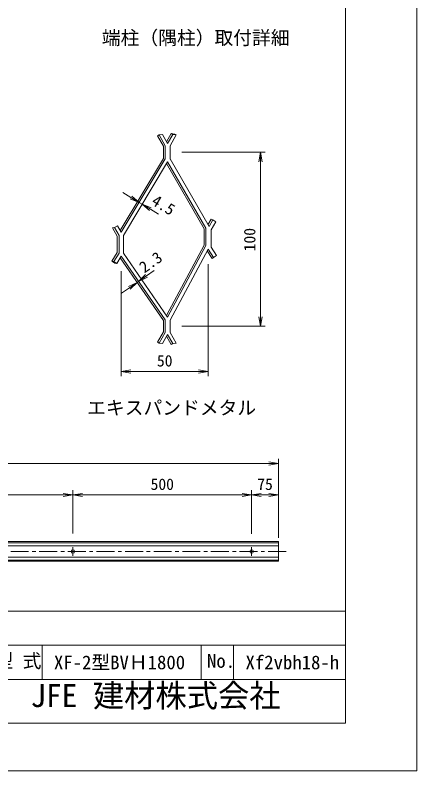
# Model space of a CAD drawing. Units: millimetres, scale not verified. Extents: x -4200 to 4200, y -2970 to 2970.
# Drawn here: x 2515 to 4200, y -2970 to 199 of the extents above; entities that cross this region are included whole.
import ezdxf
from ezdxf.enums import TextEntityAlignment as Align

# ---------------------------------------------------------------- set-up
doc = ezdxf.new("R2010")
doc.units = ezdxf.units.MM
doc.header["$LTSCALE"] = 15
doc.linetypes.add('CHAIN1', pattern=[8, 5, -1, 1, -1])
doc.layers.add('0-0_D-TTL-TXT', color=7, linetype='Continuous')
for name, color, linetype, lineweight in [('0-2_WAKU', 7, 'Continuous', 9), ('0-4_D-BMK', 2, 'CHAIN1', 9), ('0-5_D-STR-DIM', 7, 'Continuous', 9), ('0-8_0', 7, 'Continuous', 9), ('0-B_D-STR3', 3, 'Continuous', 9), ('0-C_D-STR2', 7, 'Continuous', 9), ('0-D_D-TTL', 2, 'Continuous', 9)]:
    doc.layers.add(name, color=color, linetype=linetype, lineweight=lineweight)
doc.styles.add('ＭＳ ゴシック', font='')
doc.styles.get('ＭＳ ゴシック').set_extended_font_data('MS Gothic')

# ---------------------------------------------------------------- blocks, each defined once
blk = doc.blocks.new('_Open')
at = {"layer": '0-8_0'}
blk.add_line((-15, 2.5), (0, 0), dxfattribs=at)
blk.add_lwpolyline([(-15, -2.5), (0, 0), (-15, 0)], dxfattribs=at)

msp = doc.modelspace()

# ---------------------------------------------------------------- linework, layer by layer
at = {"layer": '0-2_WAKU'}
for p, q in [((2385.4, -2299.91), (3899.85, -2299.91)), ((2385.4, -2443.16), (3899.85, -2443.16)), ((2627.57, -2586.41), (2627.57, -2443.16)), ((3295.03, -2586.41), (3295.03, -2443.16)), ((3431.12, -2586.41), (3431.12, -2443.16)), ((2385.4, -2586.41), (3899.85, -2586.41))]:
    msp.add_line(p, q, dxfattribs=at)
at = {"layer": '0-4_D-BMK'}
for p, q in [((3651.15, -2049.93), (873.93, -2049.93)), ((2756.62, -2031.93), (2756.62, -2067.93)), ((3506.62, -2031.93), (3506.62, -2067.93))]:
    msp.add_line(p, q, dxfattribs=at)
at = {"layer": '0-5_D-STR-DIM'}
for p, q in [((3214.36, -376.03), (3563.57, -376.03)), ((3543.57, -416.03), (3543.57, -1065.46)), ((3000.58, -565.63), (2966.3, -545.03)), ((3034.87, -586.23), (3047.6, -593.87)), ((3081.89, -614.47), (3116.18, -635.07)), ((3324.26, -845.79), (3324.26, -1315.51)), ((2959.75, -875.15), (2959.75, -1315.51)), ((3065.57, -894.54), (3098.44, -871.75)), ((3026.6, -921.56), (3032.7, -917.33)), ((2993.72, -944.36), (2960.85, -967.15)), ((3214.36, -1105.46), (3563.57, -1105.46)), ((2999.75, -1295.51), (3284.26, -1295.51)), ((3619.12, -1988.68), (3619.12, -1661.12)), ((1109.12, -1681.12), (3579.12, -1681.12)), ((2756.62, -1974.29), (2756.62, -1793.12)), ((2756.62, -1974.29), (2756.62, -1793.12)), ((3506.62, -1975.44), (3506.62, -1793.12)), ((3506.62, -1975.44), (3506.62, -1793.12)), ((3619.12, -1993.18), (3619.12, -1793.12)), ((1896.62, -1813.12), (2716.62, -1813.12)), ((2796.62, -1813.12), (3466.62, -1813.12)), ((3546.62, -1813.12), (3579.12, -1813.12))]:
    msp.add_line(p, q, dxfattribs=at)
at = {"layer": '0-B_D-STR3'}
for p, q in [((3619.12, -2008.68), (1069.12, -2008.68)), ((3619.12, -2013.18), (1069.12, -2013.18)), ((3619.12, -2026.68), (1069.12, -2026.68)), ((3619.12, -2008.68), (3619.12, -2091.18)), ((3619.12, -2073.18), (1069.12, -2073.18)), ((3619.12, -2086.68), (1069.12, -2086.68)), ((3619.12, -2091.18), (1069.12, -2091.18))]:
    msp.add_line(p, q, dxfattribs=at)
for centre in [(2756.62, -2049.93), (3506.62, -2049.93)]:
    msp.add_circle(centre, 7.5, dxfattribs=at)
at = {"layer": '0-C_D-STR2'}
for p, q in [((3118.28, -303.12), (3111.85, -306.84)), ((3137.07, -350.49), (3111.85, -306.84)), ((3132.61, -301.53), (3118.28, -303.12)), ((3132.61, -301.53), (3118.28, -303.12)), ((3144.5, -348.5), (3118.28, -303.12)), ((3144.5, -348.5), (3118.28, -303.12)), ((3132.61, -301.53), (3154.43, -339.72)), ((3132.61, -301.53), (3154.43, -339.72)), ((3176.24, -301.53), (3154.43, -339.72)), ((3176.24, -301.53), (3154.43, -339.72)), ((3164.36, -348.5), (3190.58, -303.12)), ((3164.36, -348.5), (3190.58, -303.12)), ((3169.8, -297.85), (3184.14, -299.44)), ((3176.24, -301.53), (3190.58, -303.12)), ((3176.24, -301.53), (3190.58, -303.12)), ((3190.58, -303.12), (3184.14, -299.44)), ((3144.5, -404.33), (3144.5, -348.5)), ((3144.5, -403.76), (3144.5, -348.5)), ((3164.36, -403.56), (3164.36, -348.5)), ((3164.36, -404.33), (3164.36, -348.5)), ((3137.07, -401.7), (3137.07, -350.49)), ((3137.07, -401.7), (2955.4, -704.1)), ((3144.5, -403.76), (2959.66, -711.42)), ((3164.36, -403.56), (3327.99, -686.97)), ((3154.43, -416.06), (2968.51, -725.52)), ((3150.06, -423.33), (3307.7, -696.39)), ((3154.43, -416.06), (3315.13, -694.4)), ((3323.62, -679.71), (3337.47, -655.93)), ((3343.89, -659.67), (3337.47, -655.93)), ((2930.93, -691.58), (2922.86, -692.47)), ((2943.27, -727.53), (2922.86, -692.47)), ((2943.76, -684.11), (2930.93, -691.58)), ((2950.69, -725.52), (2930.93, -691.58)), ((2959.66, -711.42), (2943.76, -684.11)), ((3307.7, -696.39), (3307.7, -765.7)), ((3315.13, -694.4), (3315.13, -767.57)), ((3336.95, -701.08), (3356.72, -667.14)), ((2943.27, -727.53), (2943.27, -796.54)), ((2950.69, -725.52), (2950.69, -798.7)), ((2968.51, -725.52), (2968.51, -798.7)), ((3336.95, -701.08), (3336.95, -774.25)), ((3307.7, -765.7), (3149.68, -1060)), ((3315.13, -767.57), (3154.43, -1066.85)), ((3324.26, -781.95), (3164.36, -1079.74)), ((3320.23, -789.45), (3340.47, -821.27)), ((3336.95, -774.25), (3359.26, -809.32)), ((2943.27, -796.54), (2920.22, -832.77)), ((2950.69, -798.7), (2928.39, -833.77)), ((2959.75, -812.12), (2940.91, -841.73)), ((2955.43, -818.92), (3137.07, -1080.91)), ((2959.75, -812.12), (3144.5, -1078.59)), ((2968.51, -798.7), (3154.43, -1066.85)), ((3340.47, -821.27), (3346.73, -817.29)), ((2932.75, -840.74), (2920.22, -832.77)), ((2940.91, -841.73), (2932.75, -840.74)), ((3137.07, -1080.91), (3137.07, -1129.19)), ((3144.5, -1078.59), (3144.5, -1131.18)), ((3164.36, -1079.74), (3164.36, -1131.18)), ((3137.07, -1129.19), (3111.85, -1172.84)), ((3144.5, -1131.18), (3118.28, -1176.55)), ((3132.61, -1178.15), (3154.43, -1139.96)), ((3176.24, -1178.15), (3154.43, -1139.96)), ((3164.36, -1131.18), (3190.58, -1176.55)), ((3118.28, -1176.55), (3111.85, -1172.84)), ((3132.61, -1178.15), (3118.28, -1176.55)), ((3176.24, -1178.15), (3190.58, -1176.55))]:
    msp.add_line(p, q, dxfattribs=at)
for points in [[(3176.24, -301.53), (3169.8, -297.85), (3150.15, -332.24)], [(3327.99, -686.97), (3343.89, -659.67), (3356.72, -667.14)], [(3324.26, -781.95), (3346.73, -817.29), (3359.26, -809.32)], [(2940.91, -841.73), (2928.39, -833.77), (2920.22, -832.77)], [(3176.24, -1178.15), (3169.8, -1181.83), (3150.15, -1147.44)]]:
    msp.add_lwpolyline(points, dxfattribs=at)
at = {"layer": '0-D_D-TTL', "color": 7}
msp.add_lwpolyline([(-4200.15, -2969.98), (4199.85, -2969.98), (4199.85, 2970.02), (-4200.15, 2970.02)], close=True, dxfattribs=at)
at = {"layer": '0-D_D-TTL'}
msp.add_lwpolyline([(-3900.15, 2770.02), (3899.85, 2770.02), (3899.85, -2769.98), (-3900.15, -2769.98)], close=True, dxfattribs=at)

# ---------------------------------------------------------------- block references
at = {"layer": '0-5_D-STR-DIM', "xscale": 2.666667, "yscale": 2.666667}
for p, rotation in [((3543.57, -376.03), 90), ((3034.87, -586.23), 329.00363), ((3047.6, -593.87), 149.00363), ((3026.6, -921.56), 34.73502), ((3032.7, -917.33), 214.73502), ((3543.57, -1105.46), 270), ((2959.75, -1295.51), 180), ((2756.62, -1813.12), 180), ((3506.62, -1813.12), 180)]:
    msp.add_blockref('_Open', p, dxfattribs=dict(at, rotation=rotation))
for p in [(3324.26, -1295.51), (3619.12, -1681.12), (2756.62, -1813.12), (3506.62, -1813.12), (3619.12, -1813.12)]:
    msp.add_blockref('_Open', p, dxfattribs=at)

# ---------------------------------------------------------------- texts
at = {"layer": '0-0_D-TTL-TXT', "style": 'ＭＳ ゴシック'}
for s, height, p in [('端柱（隅柱）取付詳細', 57.73, (2878.36, 57.86)), ('エキスパンドメタル', 57.73, (2816.78, -1493.44)), ('型 式', 57.73, (2428.15, -2555)), ('XF-2型BVＨ1800', 57.73, (2677.43, -2561.2)), ('No.', 57.73, (3319.39, -2555)), ('Xf2vbh18-h', 57.73, (3480.98, -2561.2)), ('JFE 建材株式会社', 96.22, (2578.8, -2731.18))]:
    msp.add_text(s, height=height, dxfattribs=at).set_placement(p, align=Align.BOTTOM_LEFT)
at = {"layer": '0-5_D-STR-DIM', "style": 'ＭＳ ゴシック'}
for s, rotation, p in [('4.5', 329.004, (3075.13, -605.1)), ('100', 90, (3536.82, -791.4)), ('2.3', 34.735, (3064.81, -896.31))]:
    msp.add_text(s, height=48.06, rotation=rotation, dxfattribs=at).set_placement(p, align=Align.BOTTOM_LEFT)
for s, p in [('50', (3109.38, -1288.76)), ('500', (3082.74, -1806.37)), ('75', (3530.27, -1806.37))]:
    msp.add_text(s, height=48.06, dxfattribs=at).set_placement(p, align=Align.BOTTOM_LEFT)

doc.saveas('drawing.dxf')
